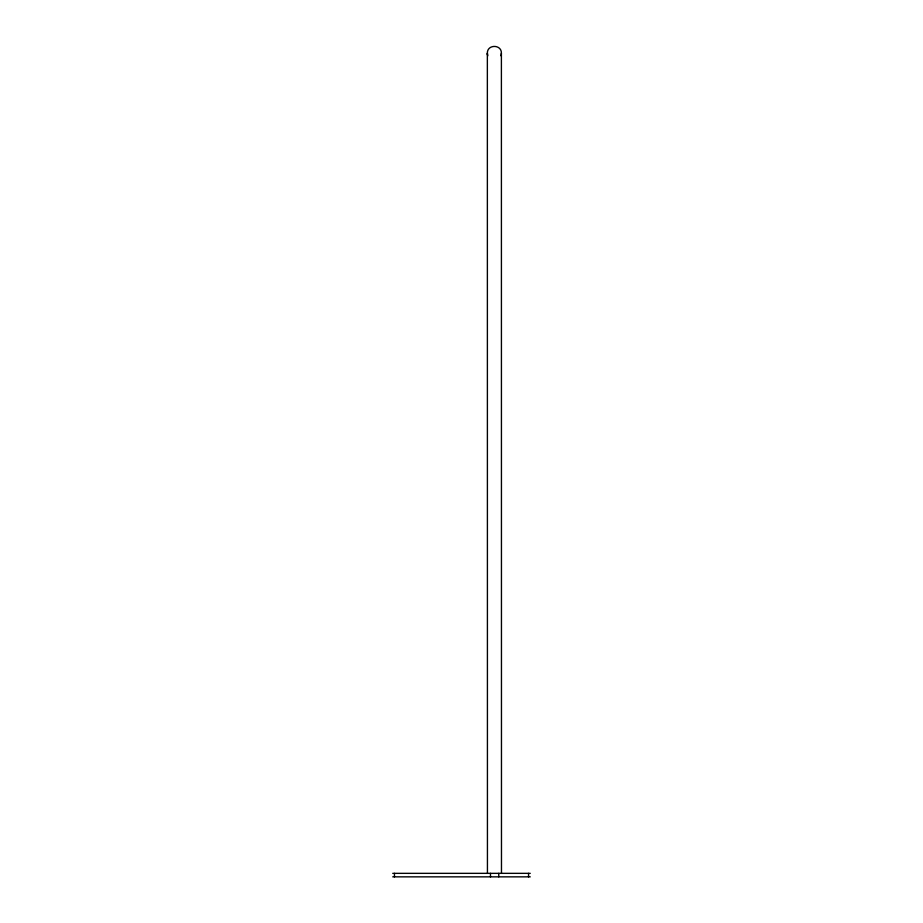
<?xml version="1.0" encoding="UTF-8"?>
<svg xmlns="http://www.w3.org/2000/svg" width="923" height="923" viewBox="0 0 923 923"><rect width="100%" height="100%" fill="white"/><g stroke="black" fill="none" stroke-linecap="round" stroke-linejoin="round"><path stroke-width="1.38" d="M487.436 873.343L487.356 53.176C487.136 44.189 501.604 44.189 501.397 53.176L501.477 873.343M500.901 55.761L501.397 53.176M392.736 873.343L530.264 873.343M392.736 876.85L530.264 876.85M487.356 53.176L487.84 55.761M528.556 873.343L528.556 876.85M498.755 873.343L498.755 876.85M490.471 873.343L490.471 876.85M487.356 53.603L487.356 54.861M394.444 873.343L394.444 876.85"/></g></svg>
